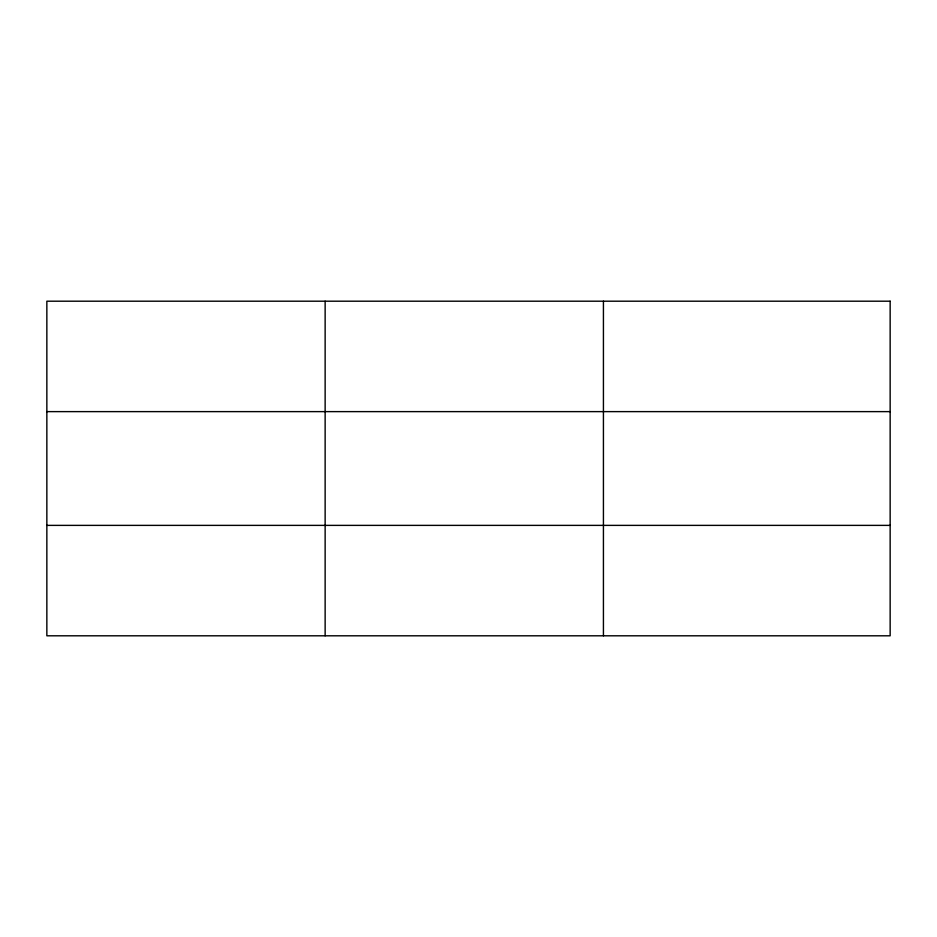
<?xml version="1.0" encoding="UTF-8"?>
<svg xmlns="http://www.w3.org/2000/svg" width="937" height="937" viewBox="0 0 937 937"><rect width="100%" height="100%" fill="white"/><g stroke="black" fill="none" stroke-linecap="round" stroke-linejoin="round"><path stroke-width="1.41" d="M325.139 301.199L325.139 635.801M603.428 301.199L603.428 635.801M46.85 411.624L890.15 411.624M46.85 525.376L890.15 525.376M890.15 301.199L890.15 635.801L46.85 635.801L46.85 301.199L890.15 301.199"/></g></svg>
